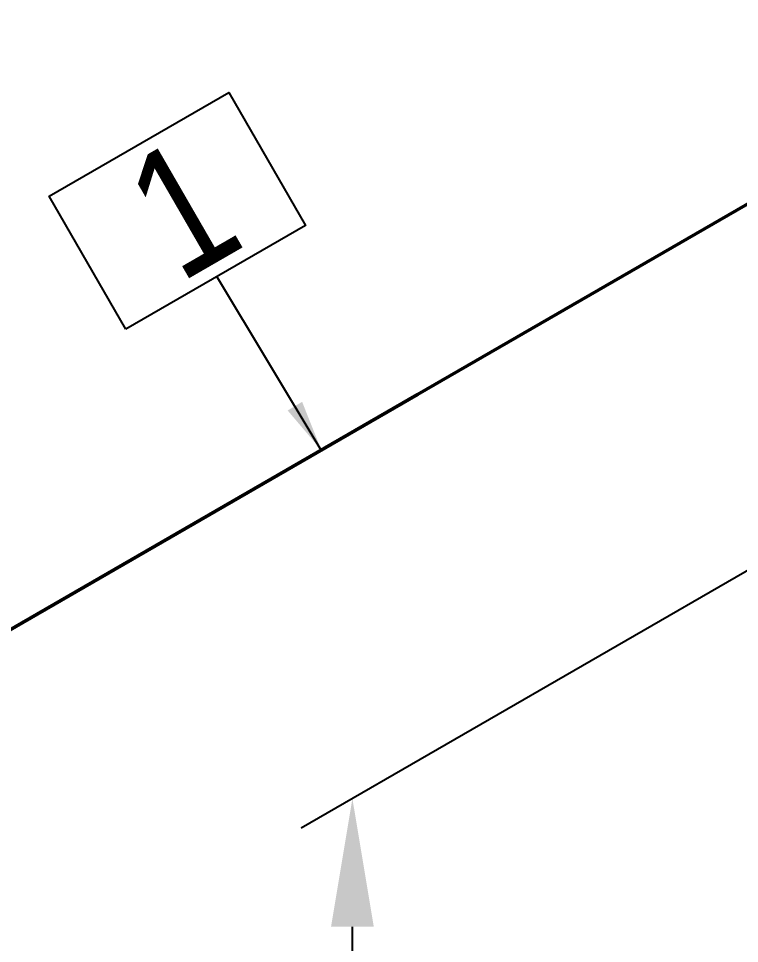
# Model space of a CAD drawing. Header units: millimetres. Extents: x 0 to 594, y 0 to 420.
# Drawn here: x 265.9 to 279.98, y 210.58 to 228.64 of the extents above; entities that cross this region are included whole.
import ezdxf
from ezdxf import colors
from ezdxf.entities.mleader import LeaderData, LeaderLine
from ezdxf.enums import TextEntityAlignment as Align
from ezdxf.math import Vec2, Vec3

# ---------------------------------------------------------------- set-up
doc = ezdxf.new("R2010")
doc.units = ezdxf.units.MM
doc.header["$LTSCALE"] = 0.25
doc.layers.add('주석', color=7, linetype='Continuous')
doc.layers.add('치수', color=1, linetype='Continuous')
doc.layers.add('파이프 작은 보어', color=30, linetype='Continuous', lineweight=50)
doc.styles.add('AdskIsoAnnotation', font='arial.ttf', dxfattribs={"width": 0.8, "height": 1})
doc.styles.add('AdskIsoMetric', font='arial.ttf', dxfattribs={"width": 0.8, "height": 2.5})
doc.styles.add('AdskIsoMetric-30', font='arial.ttf', dxfattribs={"width": 0.8, "height": 2.5})
doc.styles.add('AdskIsoMetric30', font='arial.ttf', dxfattribs={"width": 0.8, "oblique": 30, "height": 2.5})
doc.styles.get("Standard").update_dxf_attribs({"font": 'arial.ttf'})
doc.dimstyles.new('AdskIsoMetric', dxfattribs={"dimtxt": 2.5, "dimasz": 2.5, "dimexe": 1, "dimexo": 2, "dimgap": 0.8, "dimtad": 1, "dimdec": 0, "dimrnd": 1, "dimzin": 0, "dimdsep": 46, "dimtxsty": 'AdskIsoMetric', "dimcen": 0, "dimclrt": 7, "dimadec": 0, "dimazin": 0, "dimtfac": 1, "dimtdec": 0, "dimtmove": 1, "dimatfit": 3, "dimfxl": 0, "dimfrac": 2, "dimtolj": 1, "dimtzin": 0, "dimarcsym": 0})

# ---------------------------------------------------------------- blocks, each defined once
blk = doc.blocks.new('*D62')
at = {"layer": 'Defpoints', "color": 0}
for p in [(285.408, 220.911), (272.418, 213.411), (285.408, 195.664)]:
    blk.add_point(p, dxfattribs=at)
at = {"layer": '치수', "color": 0, "lineweight": -2}
for p, q in [((283.408, 219.756), (271.418, 212.833)), ((272.418, 190.664), (272.418, 210.911)), ((283.408, 194.509), (271.418, 187.587))]:
    blk.add_line(p, q, dxfattribs=at)
at = {"layer": '치수', "color": 0}
for points in [[(272.001, 210.911), (272.835, 210.911), (272.418, 213.411)], [(272.001, 190.664), (272.835, 190.664), (272.418, 188.164)]]:
    blk.add_solid(points, dxfattribs=at)
at = {"layer": '치수', "color": 7, "insert": (270.152, 198.209), "char_height": 2.5, "attachment_point": 5, "rotation": 90, "style": 'AdskIsoMetric-30'}
blk.add_mtext('\\A1;3954', dxfattribs=at)
blk = doc.blocks.new('*D63')
at = {"layer": 'Defpoints', "color": 0}
for p in [(257.345, 211.866), (285.408, 195.664), (272.418, 188.164)]:
    blk.add_point(p, dxfattribs=at)
at = {"layer": '치수', "color": 0, "lineweight": -2}
for p, q in [((255.345, 210.712), (243.355, 203.789)), ((246.52, 203.116), (270.253, 189.414)), ((283.408, 194.509), (271.418, 187.587))]:
    blk.add_line(p, q, dxfattribs=at)
at = {"layer": '치수', "color": 0}
for points in [[(246.728, 203.477), (246.311, 202.756), (244.355, 204.366)], [(270.461, 189.775), (270.044, 189.053), (272.418, 188.164)]]:
    blk.add_solid(points, dxfattribs=at)
at = {"layer": '치수', "color": 7, "insert": (260.873, 197.447), "char_height": 2.5, "attachment_point": 5, "rotation": 330, "style": 'AdskIsoMetric30'}
blk.add_mtext('\\A1;2789', dxfattribs=at)
blk = doc.blocks.new('*D64')
at = {"layer": 'Defpoints', "color": 0}
for p in [(301.073, 237.113), (244.355, 219.366), (257.345, 211.866)]:
    blk.add_point(p, dxfattribs=at)
at = {"layer": '치수', "color": 0, "lineweight": -2}
for p, q in [((285.918, 243.363), (246.52, 220.616)), ((255.345, 213.021), (243.355, 219.944))]:
    blk.add_line(p, q, dxfattribs=at)
at = {"layer": '치수', "color": 0}
for points in [[(285.71, 243.724), (286.126, 243.002), (288.083, 244.613)], [(246.311, 220.977), (246.728, 220.256), (244.355, 219.366)]]:
    blk.add_solid(points, dxfattribs=at)
at = {"layer": '치수', "color": 7, "insert": (263.974, 233.286), "char_height": 2.5, "attachment_point": 5, "rotation": 30, "style": 'AdskIsoMetric-30'}
blk.add_mtext('\\A1;12221', dxfattribs=at)
blk = doc.blocks.new('AnnoRect')
at = {"color": 0, "linetype": 'ByBlock', "lineweight": -2}
blk.add_wipeout([(-0.8095, -0.6), (-0.8095, 0.6), (0.8095, 0.6), (0.8095, -0.6)], dxfattribs=at)
blk.add_lwpolyline([(-0.8095, -0.6), (-0.8095, 0.6), (0.8095, 0.6), (0.8095, -0.6)], close=True, dxfattribs=at)
at = {"color": 0, "linetype": 'ByBlock', "lineweight": -2, "style": 'AdskIsoAnnotation', "width": 0.8}
blk.add_attdef('XX', text='', height=1, dxfattribs=at).set_placement((0, 0), align=Align.MIDDLE_CENTER)

msp = doc.modelspace()

# ---------------------------------------------------------------- linework, layer by layer
at = {"layer": '파이프 작은 보어'}
for points in [[(284.7294, 227.6769), (273.6888, 221.3026)], [(273.6888, 221.3026), (262.6483, 214.9283)]]:
    msp.add_lwpolyline(points, dxfattribs=at)

# ---------------------------------------------------------------- dimensions: what is measured, and where the dimension line sits
at = {"layer": '치수'}
for base, p1, p2, angle, text, override, picture, middle in [((244.3546, 219.3664), (301.0733, 237.113), (257.345, 211.8664), 210, '12221', {"dimtad": 0, "dimlfac": 242.03003, "dimtxsty": 'AdskIsoMetric-30', "dimse1": 1, "dimse2": 0, "dimsd1": 0, "dimsd2": 0, "dimtmove": 1}, '*D64', (263.9738, 233.2859)), ((272.4178, 213.4107), (285.4082, 195.6641), (285.4082, 220.9107), 90, '3954', {"dimtad": 0, "dimlfac": 156.622052, "dimtxsty": 'AdskIsoMetric-30', "dimse1": 0, "dimse2": 0, "dimsd1": 0, "dimsd2": 0, "dimtmove": 1}, '*D62', (270.1515, 198.2089)), ((272.4178, 188.1641), (257.345, 211.8664), (285.4082, 195.6641), 330, '2789', {"dimtad": 0, "dimlfac": 86.064606, "dimtxsty": 'AdskIsoMetric30', "dimse1": 0, "dimse2": 0, "dimsd1": 0, "dimsd2": 0, "dimtmove": 1}, '*D63', (260.8733, 197.4472))]:
    dim = msp.add_linear_dim(base=base, p1=p1, p2=p2, angle=angle, text=text, dimstyle='AdskIsoMetric', override=override, dxfattribs=at)
    dim.commit()
    dim.dimension.update_dxf_attribs({"geometry": picture, "text_midpoint": middle, "dimtype": 160})

# ---------------------------------------------------------------- leaders
at = {"layer": '주석'}
ml = msp.add_multileader_mtext('Standard', dxfattribs=at)
ml.set_content('')
ml.set_leader_properties()
ml.build(insert=Vec2(0, 0))
ml.multileader.update_dxf_attribs({"dogleg_length": 0, "arrow_head_size": 0})
ctx = ml.context
ctx.base_point, ctx.arrow_head_size, ctx.plane_origin = Vec3(269.7734, 223.6045), 0, Vec3(0, 7.8901)
notes = []
notes.append((ctx, [(0, (1, 1, 0), (269.7734, 223.6045), (-1, 0), 0, [(0, [(271.8106, 220.2182)], 0, [])])]))
ctx.mtext, ml.multileader.dxf.content_type = None, 0
for ctx, leaders in notes:
    for number, flags, end, landing, length, lines in leaders:
        leader = LeaderData()
        leader.index, (leader.has_last_leader_line, leader.has_dogleg_vector, leader.attachment_direction) = number, flags
        leader.last_leader_point, leader.dogleg_vector, leader.dogleg_length = Vec3(end), Vec3(landing), length
        for number, points, colour, breaks in lines:
            line = LeaderLine()
            line.index, line.vertices, line.color, line.breaks = number, Vec3.list(points), colors.encode_raw_color(colour), breaks
            leader.lines.append(line)
        ctx.leaders.append(leader)

# ---------------------------------------------------------------- next in the draw order: block references
ref = msp.add_blockref('AnnoRect', (269, 224.8901), dxfattribs=dict(at, xscale=2.499999999999999, yscale=2.499999999999999, zscale=2.499999999999999, rotation=29.99999992113874))
ref.add_attrib('XX_001', '1', (269.0451, 223.4668), dxfattribs={"layer": '0', "color": 0, "linetype": 'ByBlock', "lineweight": -2, "height": 2.5, "rotation": 30, "style": 'AdskIsoAnnotation', "width": 0.8})

doc.saveas('drawing.dxf')
